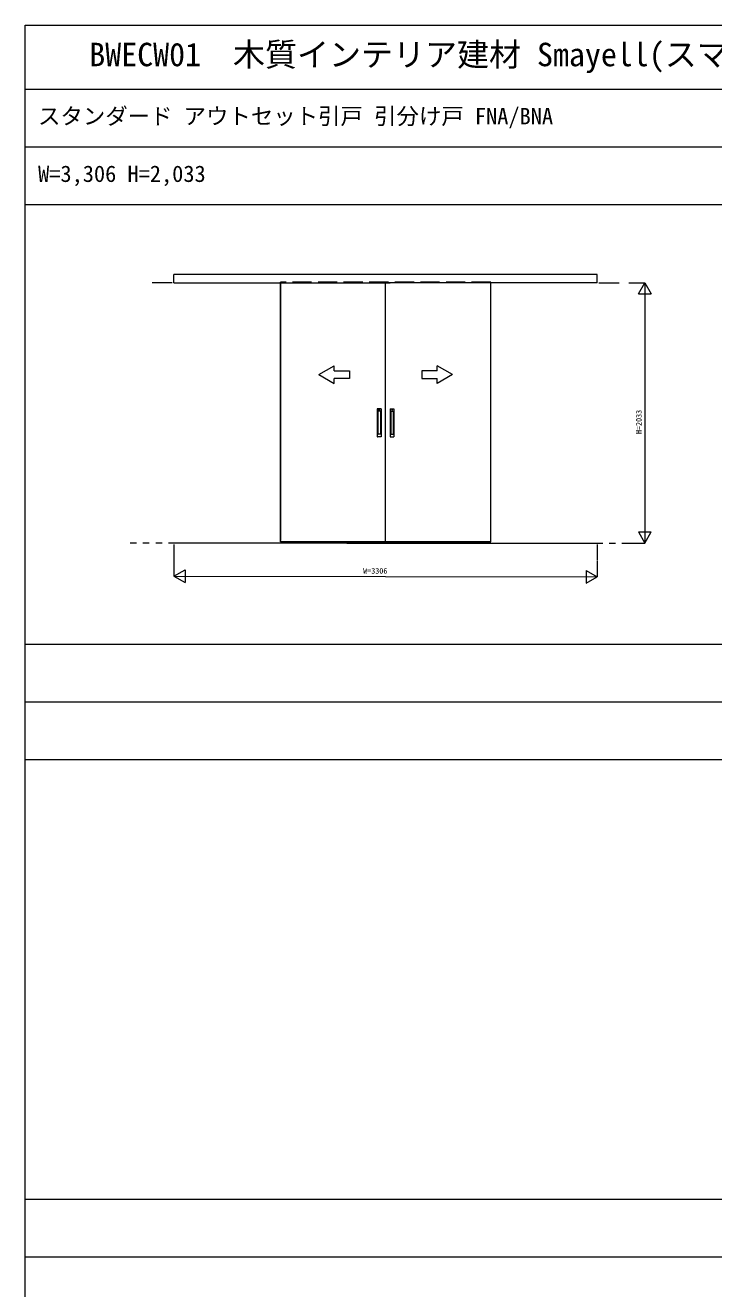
# Model space of a CAD drawing. Units: millimetres, scale not verified. Extents: x -14341 to 14341, y -10000 to 10000.
# Drawn here: x -14341 to -8963, y 130 to 10000 of the extents above; entities that cross this region are included whole.
import ezdxf
from ezdxf.enums import TextEntityAlignment as Align

# ---------------------------------------------------------------- set-up
doc = ezdxf.new("R2010")
doc.units = ezdxf.units.MM
doc.header["$LTSCALE"] = 50
for name, pattern in [('USER1', [13, 10, -1, 1, -1]), ('USER2', [15, 10, -1, 1, -1, 1, -1]), ('USER3', [4, 3, -1]), ('USER4', [2, 1, -1])]:
    doc.linetypes.add(name, pattern=pattern)
doc.layers.add('0-0_0', color=7, linetype='Continuous')
for name, color, linetype, lineweight in [('0-1_YKK_F1', 7, 'Continuous', 18), ('0-2_YKK_A1', 4, 'Continuous', 18), ('0-3_YKK_N1', 2, 'Continuous', 18)]:
    doc.layers.add(name, color=color, linetype=linetype, lineweight=lineweight)
doc.styles.add('ＭＳ ゴシック', font='')
doc.styles.get('ＭＳ ゴシック').set_extended_font_data('MS Gothic')

msp = doc.modelspace()

# ---------------------------------------------------------------- linework, layer by layer
at = {"layer": '0-1_YKK_F1'}
for p, q in [((-14340.51, 10000), (14340.51, 10000)), ((-14340.51, -10000), (-14340.51, 10000)), ((-14340.51, 9500), (14159.49, 9500)), ((-14340.51, 9050), (14159.49, 9050)), ((-14340.51, 8600), (14159.49, 8600)), ((-14340.51, 5165), (14159.49, 5165)), ((-14340.51, 4715), (14159.49, 4715)), ((-14340.51, 4265), (14159.49, 4265)), ((-14340.51, 830), (14159.49, 830)), ((-14340.51, 380), (14159.49, 380))]:
    msp.add_line(p, q, dxfattribs=at)
at = {"layer": '0-2_YKK_A1'}
for p, q in [((-13178.86, 7988.5), (-13178.86, 8053.5)), ((-13178.86, 7988.5), (-13178.86, 8053.5)), ((-9872.86, 8053.5), (-13178.86, 8053.5)), ((-9872.86, 7988.5), (-9872.86, 8053.5)), ((-9872.86, 7988.5), (-9872.86, 8053.5)), ((-13191.95, 7988.5), (-13350.2, 7988.5)), ((-13191.95, 7988.5), (-13350.2, 7988.5)), ((-13178.86, 7988.5), (-11490.86, 7988.5)), ((-13178.86, 7988.5), (-11490.86, 7988.5)), ((-12347.86, 7992.5), (-12347.86, 5974.5)), ((-12347.86, 5964.5), (-12347.86, 7992.5)), ((-12339.86, 7992.5), (-12324.86, 7992.5)), ((-9872.86, 7988.5), (-11560.86, 7988.5)), ((-9872.86, 7988.5), (-11560.86, 7988.5)), ((-11525.86, 5964.5), (-11525.86, 7992.5)), ((-10711.86, 7992.5), (-10726.86, 7992.5)), ((-10703.86, 5964.5), (-10703.86, 7992.5)), ((-9859.78, 7988.5), (-9701.53, 7988.5)), ((-9859.78, 7988.5), (-9701.53, 7988.5)), ((-12047.86, 7270.86), (-11927.86, 7340.15)), ((-12047.86, 7270.86), (-11927.86, 7340.15)), ((-11927.86, 7300.86), (-11927.86, 7340.15)), ((-11927.86, 7300.86), (-11927.86, 7340.15)), ((-11003.86, 7270.86), (-11123.86, 7340.15)), ((-11123.86, 7300.86), (-11123.86, 7340.15)), ((-11003.86, 7270.86), (-11123.86, 7340.15)), ((-11123.86, 7300.86), (-11123.86, 7340.15)), ((-12047.86, 7270.86), (-11927.86, 7201.58)), ((-12047.86, 7270.86), (-11927.86, 7201.58)), ((-11927.86, 7300.86), (-11807.86, 7300.86)), ((-11927.86, 7300.86), (-11807.86, 7300.86)), ((-11927.86, 7201.58), (-11927.86, 7240.86)), ((-11807.86, 7240.86), (-11927.86, 7240.86)), ((-11927.86, 7201.58), (-11927.86, 7240.86)), ((-11807.86, 7240.86), (-11927.86, 7240.86)), ((-11807.86, 7300.86), (-11807.86, 7240.86)), ((-11807.86, 7300.86), (-11807.86, 7240.86)), ((-11243.86, 7300.86), (-11243.86, 7240.86)), ((-11123.86, 7300.86), (-11243.86, 7300.86)), ((-11243.86, 7300.86), (-11243.86, 7240.86)), ((-11123.86, 7300.86), (-11243.86, 7300.86)), ((-11243.86, 7240.86), (-11123.86, 7240.86)), ((-11243.86, 7240.86), (-11123.86, 7240.86)), ((-11003.86, 7270.86), (-11123.86, 7201.58)), ((-11003.86, 7270.86), (-11123.86, 7201.58)), ((-11123.86, 7201.58), (-11123.86, 7240.86)), ((-11123.86, 7201.58), (-11123.86, 7240.86)), ((-11590.86, 7003.5), (-11590.86, 6785.5)), ((-11561.86, 7004.5), (-11589.86, 7004.5)), ((-11585.86, 6983.5), (-11585.86, 6805.5)), ((-11566.86, 6984.5), (-11584.86, 6984.5)), ((-11578.56, 6995.73), (-11578.56, 6996.53)), ((-11578.07, 6995.73), (-11578.56, 6995.73)), ((-11578.2, 6996.89), (-11578.07, 6996.89)), ((-11578.07, 6996.42), (-11578.07, 6995.73)), ((-11577.48, 6996.45), (-11578.03, 6996.45)), ((-11577.48, 6996.89), (-11578.02, 6997.69)), ((-11576.16, 6995.43), (-11577.97, 6995.43)), ((-11577.97, 6993.2), (-11577.12, 6993.2)), ((-11577.72, 6994.79), (-11576.94, 6994.79)), ((-11577.72, 6993.86), (-11577.12, 6993.86)), ((-11577.48, 6997.69), (-11577.48, 6996.89)), ((-11576.97, 6997.69), (-11577.48, 6997.69)), ((-11577.48, 6996.45), (-11577.48, 6995.73)), ((-11576.97, 6995.73), (-11577.48, 6995.73)), ((-11577.12, 6993.86), (-11577.12, 6993.2)), ((-11576.97, 6997.69), (-11576.97, 6995.73)), ((-11576.2, 6997.69), (-11576.79, 6997.69)), ((-11576.79, 6997.69), (-11576.25, 6996.89)), ((-11576.73, 6995.73), (-11576.73, 6996.53)), ((-11576.24, 6995.73), (-11576.73, 6995.73)), ((-11576.38, 6996.89), (-11576.25, 6996.89)), ((-11576.24, 6996.42), (-11576.24, 6995.73)), ((-11575.66, 6996.89), (-11576.2, 6997.69)), ((-11575.66, 6996.45), (-11576.2, 6996.45)), ((-11576.16, 6992.41), (-11576.16, 6995.43)), ((-11575.83, 6992.41), (-11575.83, 6994.74)), ((-11575.83, 6992.41), (-11573.82, 6992.41)), ((-11575.15, 6997.69), (-11575.66, 6997.69)), ((-11575.66, 6997.69), (-11575.66, 6996.89)), ((-11575.66, 6996.45), (-11575.66, 6995.73)), ((-11575.15, 6995.73), (-11575.66, 6995.73)), ((-11575.15, 6997.69), (-11575.15, 6995.73)), ((-11574.59, 6997.69), (-11575.13, 6997.69)), ((-11575.13, 6997.69), (-11574.39, 6996.42)), ((-11575.04, 6994.64), (-11575.04, 6993.08)), ((-11574.2, 6993.08), (-11575.04, 6993.08)), ((-11574.86, 6994.82), (-11574.29, 6994.82)), ((-11574.83, 6993.62), (-11574.83, 6994.22)), ((-11574.59, 6997.69), (-11574.12, 6996.9)), ((-11574.39, 6995.73), (-11574.39, 6996.42)), ((-11573.86, 6995.73), (-11574.39, 6995.73)), ((-11573.66, 6997.69), (-11574.12, 6996.9)), ((-11574.05, 6994.58), (-11574.05, 6994.52)), ((-11573.29, 6994.52), (-11574.05, 6994.52)), ((-11573.96, 6993.38), (-11573.96, 6993.32)), ((-11573.11, 6997.69), (-11573.86, 6996.42)), ((-11573.86, 6995.73), (-11573.86, 6996.42)), ((-11573.11, 6997.69), (-11573.66, 6997.69)), ((-11573.29, 6994.81), (-11573.29, 6994.52)), ((-11565.86, 6983.5), (-11565.86, 6805.5)), ((-11560.86, 7003.5), (-11560.86, 6785.5)), ((-11490.86, 7003.5), (-11490.86, 6785.5)), ((-11489.86, 7004.5), (-11461.86, 7004.5)), ((-11485.86, 6983.5), (-11485.86, 6805.5)), ((-11484.86, 6984.5), (-11466.86, 6984.5)), ((-11478.61, 6997.69), (-11477.87, 6996.42)), ((-11478.61, 6997.69), (-11478.07, 6997.69)), ((-11478.43, 6994.81), (-11478.43, 6994.52)), ((-11478.43, 6994.52), (-11477.68, 6994.52)), ((-11478.07, 6997.69), (-11477.6, 6996.9)), ((-11475.9, 6992.41), (-11477.91, 6992.41)), ((-11477.87, 6995.73), (-11477.87, 6996.42)), ((-11477.87, 6995.73), (-11477.34, 6995.73)), ((-11477.77, 6993.38), (-11477.77, 6993.32)), ((-11477.68, 6994.58), (-11477.68, 6994.52)), ((-11477.14, 6997.69), (-11477.6, 6996.9)), ((-11477.53, 6993.08), (-11476.69, 6993.08)), ((-11476.87, 6994.82), (-11477.44, 6994.82)), ((-11476.59, 6997.69), (-11477.34, 6996.42)), ((-11477.34, 6995.73), (-11477.34, 6996.42)), ((-11477.14, 6997.69), (-11476.59, 6997.69)), ((-11476.9, 6993.62), (-11476.9, 6994.22)), ((-11476.69, 6994.64), (-11476.69, 6993.08)), ((-11476.58, 6997.69), (-11476.58, 6995.73)), ((-11476.58, 6997.69), (-11476.07, 6997.69)), ((-11476.58, 6995.73), (-11476.07, 6995.73)), ((-11476.07, 6997.69), (-11476.07, 6996.89)), ((-11476.07, 6996.89), (-11475.53, 6997.69)), ((-11476.07, 6996.45), (-11475.52, 6996.45)), ((-11476.07, 6996.45), (-11476.07, 6995.73)), ((-11475.9, 6992.41), (-11475.9, 6994.74)), ((-11475.57, 6992.41), (-11475.57, 6995.43)), ((-11475.57, 6995.43), (-11473.75, 6995.43)), ((-11475.53, 6997.69), (-11474.93, 6997.69)), ((-11474.93, 6997.69), (-11475.48, 6996.89)), ((-11475.35, 6996.89), (-11475.48, 6996.89)), ((-11475.48, 6996.42), (-11475.48, 6995.73)), ((-11475.48, 6995.73), (-11474.99, 6995.73)), ((-11474.99, 6995.73), (-11474.99, 6996.53)), ((-11474.01, 6994.79), (-11474.79, 6994.79)), ((-11474.76, 6997.69), (-11474.25, 6997.69)), ((-11474.76, 6997.69), (-11474.76, 6995.73)), ((-11474.76, 6995.73), (-11474.25, 6995.73)), ((-11474.6, 6993.86), (-11474.6, 6993.2)), ((-11474.01, 6993.86), (-11474.6, 6993.86)), ((-11473.75, 6993.2), (-11474.6, 6993.2)), ((-11474.25, 6996.89), (-11473.7, 6997.69)), ((-11474.25, 6997.69), (-11474.25, 6996.89)), ((-11474.25, 6996.45), (-11473.7, 6996.45)), ((-11474.25, 6996.45), (-11474.25, 6995.73)), ((-11473.52, 6996.89), (-11473.66, 6996.89)), ((-11473.66, 6996.42), (-11473.66, 6995.73)), ((-11473.66, 6995.73), (-11473.17, 6995.73)), ((-11473.17, 6995.73), (-11473.17, 6996.53)), ((-11465.86, 6983.5), (-11465.86, 6805.5)), ((-11460.86, 7003.5), (-11460.86, 6785.5)), ((-11561.86, 6784.5), (-11589.86, 6784.5)), ((-11566.86, 6804.5), (-11584.86, 6804.5)), ((-11489.86, 6784.5), (-11461.86, 6784.5)), ((-11484.86, 6804.5), (-11466.86, 6804.5)), ((-11525.86, 5955.5), (-13181.36, 5955.5)), ((-11525.86, 5955.5), (-13181.36, 5955.5)), ((-13178.86, 5944.92), (-13178.86, 5821.67)), ((-13178.86, 5944.92), (-13178.86, 5821.67)), ((-11540.86, 5964.5), (-12347.86, 5964.5)), ((-12347.86, 5964.5), (-11540.86, 5964.5)), ((-11540.86, 5964.5), (-11526.16, 5964.5)), ((-11525.86, 5964.5), (-11540.86, 5964.5)), ((-11525.86, 5964.5), (-11510.86, 5964.5)), ((-11525.86, 5955.5), (-9870.36, 5955.5)), ((-11525.86, 5955.5), (-9870.36, 5955.5)), ((-11510.86, 5964.5), (-11525.56, 5964.5)), ((-11510.86, 5964.5), (-10703.86, 5964.5)), ((-10703.86, 5964.5), (-11510.86, 5964.5)), ((-9872.86, 5944.92), (-9872.86, 5821.67)), ((-9872.86, 5944.92), (-9872.86, 5821.67))]:
    msp.add_line(p, q, dxfattribs=at)
at = {"layer": '0-2_YKK_A1', "linetype": 'USER3'}
msp.add_line((-10703.86, 7992.5), (-12347.86, 7992.5), dxfattribs=at)
at = {"layer": '0-2_YKK_A1', "linetype": 'USER4'}
for p, q in [((-11578.61, 6992.3), (-11578.61, 6997.8)), ((-11578.61, 6997.8), (-11573.11, 6997.8)), ((-11573.11, 6992.3), (-11578.61, 6992.3)), ((-11573.11, 6997.8), (-11573.11, 6992.3)), ((-11478.61, 6997.8), (-11478.61, 6992.3)), ((-11473.11, 6997.8), (-11478.61, 6997.8)), ((-11478.61, 6992.3), (-11473.11, 6992.3)), ((-11473.11, 6992.3), (-11473.11, 6997.8))]:
    msp.add_line(p, q, dxfattribs=at)
at = {"layer": '0-2_YKK_A1', "linetype": 'USER1'}
msp.add_line((-11461.18, 6894.5), (-11460.86, 6894.5), dxfattribs=at)
at = {"layer": '0-2_YKK_A1', "linetype": 'USER2'}
for p, q in [((-11221.71, 5955.5), (-13522.42, 5955.5)), ((-11221.71, 5955.5), (-13522.42, 5955.5)), ((-11830.02, 5955.5), (-9529.31, 5955.5)), ((-11830.02, 5955.5), (-9529.31, 5955.5))]:
    msp.add_line(p, q, dxfattribs=at)
at = {"layer": '0-2_YKK_A1'}
for points in [[(-11578.02, 6997.69), (-11578.62, 6997.69), (-11578.07, 6996.89)], [(-11576.16, 6992.41), (-11576.94, 6992.41), (-11576.94, 6994.79)], [(-11475.57, 6992.41), (-11474.79, 6992.41), (-11474.79, 6994.79)], [(-11473.7, 6997.69), (-11473.11, 6997.69), (-11473.66, 6996.89)]]:
    msp.add_lwpolyline(points, dxfattribs=at)
for centre, radius, start, end in [((-11589.86, 7003.5), 1, 90, 180), ((-11584.86, 6983.5), 1, 90, 180), ((-11573.84, 6994.31), 4.83, 173.75987, 186.24013), ((-11577.97, 6994.76), 0.664, 90, 173.75987), ((-11577.97, 6993.86), 0.664, 186.24013, 270), ((-11578.2, 6996.53), 0.353, 90, 180), ((-11578.03, 6996.42), 0.039, 90, 180), ((-11573.84, 6994.31), 4.1, 175.99937, 183.55551), ((-11577.72, 6994.58), 0.211, 90, 175.99937), ((-11577.72, 6994.07), 0.211, 183.55551, 270), ((-11576.38, 6996.53), 0.353, 90, 180), ((-11576.2, 6996.42), 0.039, 90, 180), ((-11575.13, 6994.74), 0.694, 103.82716, 180), ((-11574.56, 6992.41), 3.09, 74.53399, 103.82716), ((-11574.86, 6994.64), 0.181, 90, 180), ((-11574.35, 6990.38), 3.88, 82.39589, 97.15267), ((-11574.5, 6991.81), 1.84, 79.12428, 100.38886), ((-11574.29, 6994.58), 0.241, 0, 90), ((-11574.2, 6993.32), 0.241, 270, 0), ((-11574.2, 6993.38), 0.241, 0, 79.12428), ((-11573.92, 6993.56), 0.664, 26.61346, 82.39589), ((-11573.82, 6992.89), 0.483, 270, 324.31467), ((-11573.9, 6994.81), 0.603, 0, 74.53399), ((-11574.41, 6993.32), 1.21, 324.31467, 26.61346), ((-11566.86, 6983.5), 1, 0, 90), ((-11561.86, 7003.5), 1, 0, 90), ((-11489.86, 7003.5), 1, 90, 180), ((-11484.86, 6983.5), 1, 90, 180), ((-11477.32, 6993.32), 1.21, 153.38654, 215.68533), ((-11477.83, 6994.81), 0.603, 105.46601, 180), ((-11477.8, 6993.56), 0.664, 97.60411, 153.38654), ((-11477.91, 6992.89), 0.483, 215.68533, 270), ((-11477.17, 6992.41), 3.09, 76.17284, 105.46601), ((-11477.38, 6990.38), 3.88, 82.84733, 97.60411), ((-11477.53, 6993.38), 0.241, 100.87572, 180), ((-11477.53, 6993.32), 0.241, 180, 270), ((-11477.44, 6994.58), 0.241, 90, 180), ((-11477.23, 6991.81), 1.84, 79.61114, 100.87572), ((-11476.87, 6994.64), 0.181, 0, 90), ((-11476.59, 6994.74), 0.694, 0, 76.17284), ((-11475.52, 6996.42), 0.039, 0, 90), ((-11475.35, 6996.53), 0.353, 0, 90), ((-11474.01, 6994.58), 0.211, 4.00063, 90), ((-11474.01, 6994.07), 0.211, 270, 356.44449), ((-11477.89, 6994.31), 4.1, 356.44449, 4.00063), ((-11473.75, 6994.76), 0.664, 6.24013, 90), ((-11473.75, 6993.86), 0.664, 270, 353.75987), ((-11473.7, 6996.42), 0.039, 0, 90), ((-11473.52, 6996.53), 0.353, 0, 90), ((-11477.89, 6994.31), 4.83, 353.75987, 6.24013), ((-11466.86, 6983.5), 1, 0, 90), ((-11461.86, 7003.5), 1, 0, 90), ((-11589.86, 6785.5), 1, 180, 270), ((-11584.86, 6805.5), 1, 180, 270), ((-11566.86, 6805.5), 1, 270, 0), ((-11561.86, 6785.5), 1, 270, 0), ((-11489.86, 6785.5), 1, 180, 270), ((-11484.86, 6805.5), 1, 180, 270), ((-11466.86, 6805.5), 1, 270, 0), ((-11461.86, 6785.5), 1, 270, 0)]:
    msp.add_arc(centre, radius, start, end, dxfattribs=at)
at = {"layer": '0-3_YKK_N1'}
for p, q in [((-9626.53, 7988.5), (-9501.53, 7988.5)), ((-9551.53, 7901.9), (-9451.53, 7901.9)), ((-9501.53, 7988.5), (-9501.53, 5955.5)), ((-9551.53, 6042.1), (-9451.53, 6042.1)), ((-9626.53, 5955.5), (-9501.53, 5955.5)), ((-13178.86, 5696.67), (-13092.26, 5746.67)), ((-13092.26, 5746.67), (-13092.26, 5646.67)), ((-9959.47, 5740.67), (-9872.86, 5690.67)), ((-9872.86, 5815.67), (-9872.86, 5690.67)), ((-13178.86, 5696.67), (-13092.26, 5646.67))]:
    msp.add_line(p, q, dxfattribs=at)
for points in [[(-9551.53, 7901.9), (-9501.53, 7988.5), (-9451.53, 7901.9)], [(-9551.53, 6042.1), (-9501.53, 5955.5), (-9451.53, 6042.1)], [(-13178.86, 5821.67), (-13178.86, 5696.67), (-9872.86, 5690.67)], [(-9959.47, 5740.67), (-9959.47, 5640.67), (-9872.86, 5690.67)]]:
    msp.add_lwpolyline(points, dxfattribs=at)

# ---------------------------------------------------------------- texts
at = {"layer": '0-0_0', "style": 'ＭＳ ゴシック'}
for s, height, p in [('BWECW01  木質インテリア建材 Smayell(スマエル) 室内引戸 アウトセット引戸 引分け戸 スタンダード 呼称幅(W)330 意匠図', 183.3, (-13840.51, 9625)), ('スタンダード アウトセット引戸 引分け戸 FNA/BNA', 128.3, (-14240.51, 9187.5)), ('W=3,306 H=2,033', 128.3, (-14240.51, 8737.5))]:
    msp.add_text(s, height=height, dxfattribs=at).set_placement(p, align=Align.BOTTOM_LEFT)
at = {"layer": '0-3_YKK_N1', "color": 7, "style": 'ＭＳ ゴシック'}
msp.add_text('H=2033', height=43.99, rotation=90, dxfattribs=at).set_placement((-9513.53, 6807), align=Align.BOTTOM_LEFT)
msp.add_text('W=3306', height=43.99, dxfattribs=at).set_placement((-11700.86, 5702.67), align=Align.BOTTOM_LEFT)

doc.saveas('drawing.dxf')
